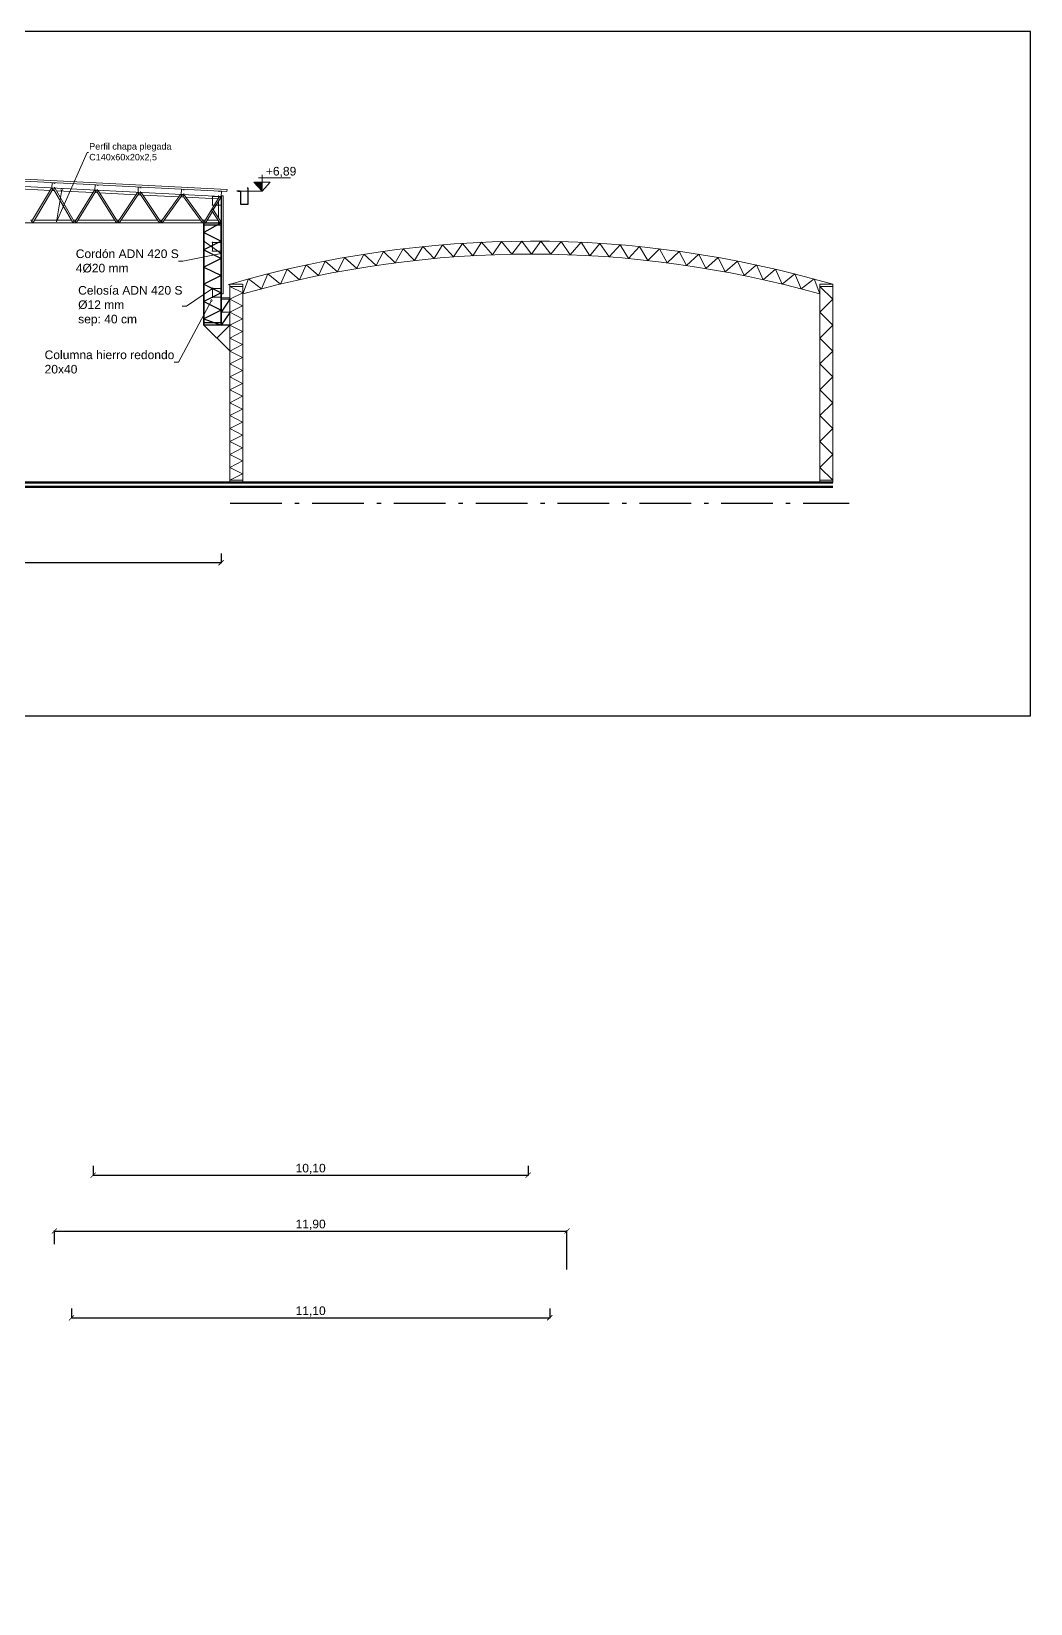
# Model space of a CAD drawing. Header units: millimetres. Extents: x 265 to 853, y -178 to 32.
# Drawn here: x 830.06 to 853.26, y -127.28 to -90.79 of the extents above; entities that cross this region are included whole.
import ezdxf
from ezdxf import colors
from ezdxf.entities.mleader import LeaderData, LeaderLine
from ezdxf.math import Vec2, Vec3

# ---------------------------------------------------------------- set-up
doc = ezdxf.new("R2010")
doc.units = ezdxf.units.MM
doc.header["$LTSCALE"] = 0.1
doc.header["$MEASUREMENT"] = 0
doc.header["$PDMODE"] = 3
doc.header["$PDSIZE"] = 0.1
doc.linetypes.add('ACAD_ISO10W100', pattern=[18, 12, -3, 0, -3])
doc.linetypes.add('CONTINUA', pattern=[200, 100, 100])
doc.layers.get('DEFPOINTS').update_dxf_attribs({"color": 1})
for name, color, linetype, lineweight in [('00_CANALETA', 2, 'Continuous', 13), ('00_EST_ANGULARES', 4, 'CONTINUA', 20), ('00_EST_COL_DIAG', 1, 'Continuous', 25), ('00_EST_Columna', 3, 'Continuous', 35), ('00_EST_Correa', 3, 'ACAD_ISO10W100', 20), ('00_EST_Cotas', 6, 'Continuous', 9), ('00_EST_Cubierta', 2, 'Continuous', 9), ('00_EST_Piso', 7, 'Continuous', 50), ('00_EST_TEXTO', 6, 'Continuous', 9), ('00_EST_Viga', 5, 'Continuous', 20), ('00_EST_Viga_Montante', 5, 'Continuous', 20)]:
    doc.layers.add(name, color=color, linetype=linetype, lineweight=lineweight)
doc.layers.add('00_EST_EJE ANGULARES', color=7, linetype='ACAD_ISO10W100')
doc.layers.add('00_EST_EXISTENTE', color=8, linetype='Continuous', lineweight=20, transparency=0.5)
doc.layers.add('00_EST_NoImprimir', color=1, linetype='Continuous', plot=False)
doc.styles.add('1 en 100', font='romans.shx', dxfattribs={"height": 0.17})
doc.styles.add('Arial20', font='arial.ttf', dxfattribs={"height": 0.2})
doc.dimstyles.new('Cota 1-100-Andres', dxfattribs={"dimtxt": 0.2, "dimasz": 0.12, "dimexe": 0.012, "dimexo": 0.15, "dimgap": 0.025, "dimtad": 1, "dimzin": 0, "dimtxsty": 'Arial20', "dimblk1": 'ARCHTICK', "dimblk2": 'ARCHTICK', "dimsah": 1, "dimcen": 0.09, "dimclrd": 256, "dimclre": 256, "dimclrt": 256, "dimazin": 0, "dimtfac": 1, "dimtofl": 0, "dimtmove": 0, "dimatfit": 3, "dimldrblk": 'ARCHTICK', "dimfxl": 1, "dimtolj": 1, "dimtzin": 0, "dimarcsym": 0})

# ---------------------------------------------------------------- blocks, each defined once
blk = doc.blocks.new('_DotSmall')
at = {"color": 0, "linetype": 'ByBlock', "const_width": 0.5}
blk.add_lwpolyline([(-0.0625, 0, 1), (0.0625, 0, 1)], format="xyb", close=True, dxfattribs=at)
blk = doc.blocks.new('cotaNivel')
at = {"layer": '00_EST_Cotas', "transparency": 33554687}
h = blk.add_hatch(color=256, dxfattribs=at)
h.dxf.hatch_style = 1
h.paths.add_polyline_path([(328.514, -103.488), (328.327, -103.488), (328.514, -103.697)])
at = {"layer": '00_EST_Cotas'}
for p, q in [((328.435, -103.386), (329.174, -103.386)), ((328.514, -103.697), (328.514, -103.322))]:
    blk.add_line(p, q, dxfattribs=at)
blk.add_lwpolyline([(328.514, -103.697), (328.701, -103.488), (328.327, -103.488)], close=True, dxfattribs=at)
blk = doc.blocks.new('_ARCHTICK')
at = {"color": 0, "linetype": 'ByBlock', "const_width": 0.15}
blk.add_lwpolyline([(-0.5, -0.5), (0.5, 0.5)], dxfattribs=at)
blk = doc.blocks.new('*D189')
at = {"layer": '00_EST_Cotas', "lineweight": -2, "transparency": 16777216}
for p, q in [((822.666, -102.906), (822.666, -103.13)), ((822.666, -103.118), (834.466, -103.118)), ((834.466, -102.906), (834.466, -103.13))]:
    blk.add_line(p, q, dxfattribs=at)
at = {"layer": 'DEFPOINTS', "color": 0, "transparency": 16777216}
for p in [(822.666, -102.756), (834.466, -102.756), (834.466, -103.118)]:
    blk.add_point(p, dxfattribs=at)
at = {"layer": '00_EST_Cotas', "lineweight": -2, "transparency": 16777216, "xscale": 0.12, "yscale": 0.12, "zscale": 0.12, "rotation": 180}
blk.add_blockref('_ARCHTICK', (822.666, -103.118), dxfattribs=at)
at = {"layer": '00_EST_Cotas', "lineweight": -2, "transparency": 16777216, "xscale": 0.12, "yscale": 0.12, "zscale": 0.12}
blk.add_blockref('_ARCHTICK', (834.466, -103.118), dxfattribs=at)
at = {"layer": '00_EST_Cotas', "transparency": 16777216, "insert": (828.566, -102.973), "char_height": 0.2, "attachment_point": 5, "style": 'Arial20'}
blk.add_mtext('\\A1;11,80', dxfattribs=at)
blk = doc.blocks.new('*D226')
at = {"layer": '00_EST_Cotas', "lineweight": -2, "transparency": 16777216}
for p, q in [((830.994, -120.434), (830.994, -120.658)), ((830.994, -120.646), (842.094, -120.646)), ((842.094, -120.434), (842.094, -120.658)), ((775.516, -124.581), (775.516, -124.223)), ((775.516, -124.235), (786.316, -124.235)), ((786.316, -125.121), (786.316, -124.223))]:
    blk.add_line(p, q, dxfattribs=at)
at = {"layer": 'DEFPOINTS', "color": 0, "transparency": 16777216}
for p in [(830.994, -120.284), (842.094, -120.284), (842.094, -120.646), (786.316, -124.235), (775.516, -124.731), (786.316, -125.271)]:
    blk.add_point(p, dxfattribs=at)
at = {"layer": '00_EST_Cotas', "lineweight": -2, "transparency": 16777216, "xscale": 0.12, "yscale": 0.12, "zscale": 0.12, "rotation": 180}
for p in [(830.994, -120.646), (775.516, -124.235)]:
    blk.add_blockref('_ARCHTICK', p, dxfattribs=at)
at = {"layer": '00_EST_Cotas', "lineweight": -2, "transparency": 16777216, "xscale": 0.12, "yscale": 0.12, "zscale": 0.12}
for p in [(842.094, -120.646), (786.316, -124.235)]:
    blk.add_blockref('_ARCHTICK', p, dxfattribs=at)
at = {"layer": '00_EST_Cotas', "transparency": 16777216, "char_height": 0.2, "attachment_point": 5, "style": 'Arial20'}
for s, insert in [('\\A1;11,10', (836.544, -120.501)), ('\\A1;10,80', (780.916, -124.09))]:
    blk.add_mtext(s, dxfattribs=dict(at, insert=insert))
blk = doc.blocks.new('*D227')
at = {"layer": '00_EST_Cotas', "lineweight": -2, "transparency": 16777216}
for p, q in [((830.594, -118.934), (830.594, -118.621)), ((830.594, -118.633), (842.494, -118.633)), ((842.494, -119.524), (842.494, -118.621)), ((786.316, -125.121), (786.316, -124.541)), ((786.316, -124.553), (787.316, -124.553)), ((787.316, -125.171), (787.316, -124.541))]:
    blk.add_line(p, q, dxfattribs=at)
at = {"layer": 'DEFPOINTS', "color": 0, "transparency": 16777216}
for p in [(842.494, -118.633), (830.594, -119.084), (842.494, -119.674), (787.316, -124.553), (786.316, -125.271), (787.316, -125.321)]:
    blk.add_point(p, dxfattribs=at)
at = {"layer": '00_EST_Cotas', "lineweight": -2, "transparency": 16777216, "xscale": 0.12, "yscale": 0.12, "zscale": 0.12, "rotation": 180}
for p in [(830.594, -118.633), (786.316, -124.553)]:
    blk.add_blockref('_ARCHTICK', p, dxfattribs=at)
at = {"layer": '00_EST_Cotas', "lineweight": -2, "transparency": 16777216, "xscale": 0.12, "yscale": 0.12, "zscale": 0.12}
for p in [(842.494, -118.633), (787.316, -124.553)]:
    blk.add_blockref('_ARCHTICK', p, dxfattribs=at)
at = {"layer": '00_EST_Cotas', "transparency": 16777216, "char_height": 0.2, "attachment_point": 5, "style": 'Arial20'}
for s, insert in [('\\A1;11,90', (836.544, -118.488)), ('\\A1;1,00', (786.816, -124.408))]:
    blk.add_mtext(s, dxfattribs=dict(at, insert=insert))
blk = doc.blocks.new('*D228')
at = {"layer": '00_EST_Cotas', "lineweight": -2, "transparency": 16777216}
for p, q in [((831.494, -117.115), (831.494, -117.347)), ((841.594, -117.115), (841.594, -117.347)), ((831.494, -117.335), (841.594, -117.335)), ((780.816, -126.081), (780.816, -127.225)), ((783.016, -126.081), (783.016, -127.225)), ((780.816, -127.213), (783.016, -127.213))]:
    blk.add_line(p, q, dxfattribs=at)
at = {"layer": 'DEFPOINTS', "color": 0, "transparency": 16777216}
for p in [(831.494, -116.965), (841.594, -116.965), (841.594, -117.335), (780.816, -125.931), (783.016, -125.931), (783.016, -127.213)]:
    blk.add_point(p, dxfattribs=at)
at = {"layer": '00_EST_Cotas', "lineweight": -2, "transparency": 16777216, "xscale": 0.12, "yscale": 0.12, "zscale": 0.12, "rotation": 180}
for p in [(831.494, -117.335), (780.816, -127.213)]:
    blk.add_blockref('_ARCHTICK', p, dxfattribs=at)
at = {"layer": '00_EST_Cotas', "lineweight": -2, "transparency": 16777216, "xscale": 0.12, "yscale": 0.12, "zscale": 0.12}
for p in [(841.594, -117.335), (783.016, -127.213)]:
    blk.add_blockref('_ARCHTICK', p, dxfattribs=at)
at = {"layer": '00_EST_Cotas', "transparency": 16777216, "char_height": 0.2, "attachment_point": 5, "style": 'Arial20'}
for s, insert in [('\\A1;10,10', (836.544, -117.19)), ('\\A1;2,20', (781.916, -127.067))]:
    blk.add_mtext(s, dxfattribs=dict(at, insert=insert))

msp = doc.modelspace()

# ---------------------------------------------------------------- linework, layer by layer
at = {"layer": '00_CANALETA'}
msp.add_lwpolyline([(834.882, -96.654), (834.666, -96.656), (834.666, -96.968), (834.471, -96.968), (834.471, -96.589), (834.471, -96.589)], dxfattribs=at)
at = {"layer": '00_EST_ANGULARES'}
for p, q in [((830.066, -95.2), (830.524, -94.426)), ((830.556, -94.446), (830.099, -95.22)), ((830.524, -94.426), (830.556, -94.446)), ((830.576, -94.45), (830.609, -94.43)), ((831.024, -95.22), (830.576, -94.45)), ((830.609, -94.43), (831.056, -95.2)), ((831.525, -94.476), (831.076, -95.199)), ((831.108, -95.22), (831.556, -94.497)), ((831.556, -94.497), (831.525, -94.476)), ((831.576, -94.501), (831.608, -94.48)), ((832.025, -95.22), (831.576, -94.501)), ((831.608, -94.48), (832.056, -95.199)), ((832.525, -94.526), (832.076, -95.198)), ((832.107, -95.22), (832.556, -94.548)), ((832.525, -94.526), (832.556, -94.548)), ((832.576, -94.552), (832.607, -94.53)), ((833.025, -95.22), (832.576, -94.552)), ((832.607, -94.53), (833.056, -95.198)), ((833.526, -94.576), (833.076, -95.197)), ((833.107, -95.22), (833.556, -94.599)), ((833.556, -94.599), (833.526, -94.576)), ((833.576, -94.603), (833.607, -94.58)), ((834.026, -95.22), (833.576, -94.603)), ((833.607, -94.58), (834.056, -95.197)), ((834.076, -95.2), (834.428, -94.621)), ((834.46, -94.642), (834.284, -94.931)), ((834.46, -94.642), (834.428, -94.621)), ((830.066, -95.2), (830.099, -95.22)), ((831.024, -95.22), (831.056, -95.2)), ((831.076, -95.199), (831.108, -95.22)), ((832.025, -95.22), (832.056, -95.199)), ((832.076, -95.198), (832.107, -95.22)), ((833.025, -95.22), (833.056, -95.198)), ((833.076, -95.197), (833.107, -95.22)), ((834.026, -95.22), (834.056, -95.197)), ((834.108, -95.22), (834.076, -95.2)), ((834.262, -94.967), (834.108, -95.22)), ((834.242, -94.937), (834.274, -94.917)), ((834.242, -94.937), (834.428, -95.22)), ((834.274, -94.917), (834.46, -95.2)), ((834.428, -95.22), (834.46, -95.2))]:
    msp.add_line(p, q, dxfattribs=at)
at = {"layer": '00_EST_COL_DIAG'}
for p, q in [((834.066, -95.227), (834.466, -95.227)), ((834.066, -95.278), (834.466, -95.278)), ((834.672, -97.008), (834.466, -97.006)), ((834.666, -97.006), (834.466, -97.306)), ((834.67, -97.308), (834.466, -97.306)), ((834.67, -97.308), (834.466, -97.606)), ((834.466, -97.555), (834.066, -97.555)), ((834.668, -98.205), (834.066, -97.606)), ((834.668, -97.606), (834.066, -97.606)), ((834.466, -97.606), (834.066, -97.606)), ((834.367, -97.904), (834.668, -97.606)), ((834.666, -97.606), (834.466, -97.606))]:
    msp.add_line(p, q, dxfattribs=at)
msp.add_lwpolyline([(834.466, -95.227), (834.066, -95.456), (834.466, -95.656), (834.066, -95.856), (834.466, -96.056), (834.066, -96.256), (834.466, -96.456), (834.066, -96.656), (834.466, -96.856), (834.066, -97.056), (834.466, -97.256), (834.066, -97.456), (834.466, -97.606)], dxfattribs=at)
at = {"layer": '00_EST_Columna'}
for p, q in [((834.066, -97.606), (834.066, -95.227)), ((834.466, -97.606), (834.466, -95.227))]:
    msp.add_line(p, q, dxfattribs=at)
at = {"layer": '00_EST_Correa'}
for points in [[(830.601, -94.323), (830.602, -94.303), (830.542, -94.3), (830.536, -94.42), (830.596, -94.423), (830.597, -94.403)], [(831.601, -94.373), (831.602, -94.353), (831.542, -94.35), (831.536, -94.47), (831.596, -94.473), (831.597, -94.453)], [(832.601, -94.423), (832.602, -94.403), (832.542, -94.4), (832.536, -94.52), (832.596, -94.523), (832.597, -94.503)], [(833.601, -94.473), (833.602, -94.453), (833.542, -94.45), (833.536, -94.57), (833.596, -94.573), (833.597, -94.553)], [(834.411, -94.514), (834.412, -94.494), (834.472, -94.497), (834.466, -94.617), (834.406, -94.614), (834.407, -94.594)]]:
    msp.add_lwpolyline(points, dxfattribs=at)
at = {"layer": '00_EST_Correa', "linetype": 'CONTINUA'}
for points in [[(834.266, -94.617), (834.466, -94.617), (834.466, -94.817), (834.266, -94.817)], [(834.266, -95.686), (834.466, -95.686), (834.466, -95.886), (834.266, -95.886)], [(834.266, -96.756), (834.466, -96.756), (834.466, -96.956), (834.266, -96.956)]]:
    msp.add_lwpolyline(points, close=True, dxfattribs=at)
at = {"layer": '00_EST_Correa'}
for centre in [(834.266, -94.617), (834.266, -94.817), (834.466, -94.617), (834.466, -94.817), (834.266, -95.686), (834.266, -95.886), (834.466, -95.686), (834.466, -95.886), (834.266, -96.756), (834.266, -96.956), (834.466, -96.756), (834.466, -96.956)]:
    msp.add_circle(centre, 0.006, dxfattribs=at)
at = {"layer": '00_EST_Cotas'}
msp.add_line((834.933, -94.494), (835.415, -94.494), dxfattribs=at)
at = {"layer": '00_EST_Cubierta'}
for p, q in [((834.601, -94.503), (822.666, -93.903)), ((834.604, -94.453), (822.669, -93.853)), ((834.601, -94.503), (834.604, -94.453)), ((834.514, -94.603), (834.478, -94.603)), ((834.478, -96.882), (834.478, -94.603)), ((834.514, -96.882), (834.514, -94.603)), ((834.514, -96.882), (834.478, -96.882))]:
    msp.add_line(p, q, dxfattribs=at)
at = {"layer": '00_EST_EJE ANGULARES'}
for p, q in [((834.913, -94.499), (834.833, -94.495)), ((834.678, -101.741), (849.047, -101.741))]:
    msp.add_line(p, q, dxfattribs=at)
msp.add_lwpolyline([(834.863, -94.496), (834.913, -94.499), (834.913, -94.799), (835.093, -94.799), (835.093, -94.429), (835.073, -94.429)], dxfattribs=at)
at = {"layer": '00_EST_EXISTENTE'}
for p, q in [((834.666, -96.656), (834.965, -96.656)), ((834.666, -96.656), (834.666, -101.256)), ((834.966, -101.256), (834.966, -96.656)), ((848.366, -101.256), (848.366, -96.656)), ((848.666, -96.656), (848.368, -96.656)), ((848.666, -101.256), (848.666, -96.656)), ((834.666, -96.706), (834.965, -96.706)), ((848.666, -96.706), (848.368, -96.706)), ((834.666, -101.206), (834.965, -101.206)), ((834.668, -101.256), (834.966, -101.256)), ((848.665, -101.256), (848.366, -101.256)), ((848.666, -101.206), (848.368, -101.206))]:
    msp.add_line(p, q, dxfattribs=at)
for points in [[(834.968, -96.882), (835.102, -96.534), (835.404, -96.763), (835.548, -96.417), (835.843, -96.653), (835.995, -96.308), (836.283, -96.55), (836.443, -96.208), (836.726, -96.456), (836.879, -96.119), (837.17, -96.369), (837.329, -96.036), (837.615, -96.291), (837.78, -95.96), (838.062, -96.221), (838.234, -95.893), (838.51, -96.159), (838.693, -95.834), (838.959, -96.105), (839.152, -95.783), (839.409, -96.06), (839.608, -95.741), (839.86, -96.022), (840.073, -95.707), (840.311, -95.993), (840.512, -95.683), (840.763, -95.973), (840.975, -95.666), (841.215, -95.96), (841.447, -95.657), (841.668, -95.956)], [(848.368, -96.882), (848.233, -96.534), (847.931, -96.763), (847.787, -96.417), (847.493, -96.653), (847.34, -96.308), (847.052, -96.55), (846.892, -96.208), (846.61, -96.456), (846.457, -96.119), (846.166, -96.369), (846.007, -96.036), (845.72, -96.291), (845.556, -95.96), (845.274, -96.221), (845.101, -95.893), (844.825, -96.159), (844.642, -95.834), (844.376, -96.105), (844.183, -95.783), (843.926, -96.06), (843.727, -95.741), (843.476, -96.022), (843.262, -95.707), (843.024, -95.993), (842.824, -95.683), (842.572, -95.973), (842.36, -95.666), (842.12, -95.96), (841.889, -95.657), (841.668, -95.956)], [(834.668, -101.206), (834.965, -101.056), (834.666, -100.906), (834.965, -100.756), (834.666, -100.606), (834.965, -100.456), (834.666, -100.306), (834.965, -100.156), (834.668, -100.006), (834.965, -99.856), (834.666, -99.706), (834.965, -99.556), (834.668, -99.406), (834.965, -99.256), (834.666, -99.106), (834.965, -98.956), (834.666, -98.806), (834.965, -98.656), (834.666, -98.506), (834.965, -98.356), (834.666, -98.206), (834.965, -98.056), (834.666, -97.906), (834.965, -97.756), (834.666, -97.606), (834.965, -97.456), (834.666, -97.306), (834.965, -97.156), (834.666, -97.006), (834.966, -96.856), (834.668, -96.706)], [(848.666, -101.206), (848.368, -100.906), (848.666, -100.606), (848.368, -100.306), (848.666, -100.006), (848.368, -99.706), (848.666, -99.406), (848.368, -99.106), (848.666, -98.806), (848.368, -98.506), (848.666, -98.206), (848.368, -97.906), (848.666, -97.606), (848.368, -97.306), (848.666, -97.006), (848.368, -96.706)]]:
    msp.add_lwpolyline(points, dxfattribs=at)
for radius, start, end in [(25, 73.7398, 106.3551), (24.7, 74.261, 105.739)]:
    msp.add_arc((841.666, -120.656), radius, start, end, dxfattribs=at)
at = {"layer": '00_EST_NoImprimir'}
msp.add_lwpolyline([(815.854, -106.675), (853.259, -106.675), (853.259, -90.788), (815.854, -90.788)], close=True, dxfattribs=at)
at = {"layer": '00_EST_Piso'}
for p, q in [((822.666, -101.256), (848.666, -101.256)), ((823.266, -101.356), (848.666, -101.356))]:
    msp.add_line(p, q, dxfattribs=at)
at = {"layer": '00_EST_Viga'}
for p, q in [((822.666, -94.027), (834.466, -94.617)), ((829.639, -94.435), (830.493, -94.478)), ((830.536, -94.48), (830.595, -94.483)), ((830.641, -94.486), (831.492, -94.528)), ((831.536, -94.53), (831.596, -94.533)), ((831.643, -94.536), (832.49, -94.578)), ((832.535, -94.58), (832.597, -94.583)), ((832.645, -94.586), (833.489, -94.628)), ((833.534, -94.63), (833.598, -94.633)), ((833.647, -94.636), (834.396, -94.673)), ((822.666, -95.227), (834.466, -95.227)), ((830.038, -95.167), (830.086, -95.167)), ((830.13, -95.167), (830.993, -95.167)), ((831.037, -95.167), (831.096, -95.167)), ((831.141, -95.167), (831.991, -95.167)), ((832.036, -95.167), (832.097, -95.167)), ((832.143, -95.167), (832.989, -95.167)), ((833.035, -95.167), (833.098, -95.167)), ((833.145, -95.167), (833.987, -95.167)), ((834.034, -95.167), (834.096, -95.167)), ((834.141, -95.167), (834.393, -95.167))]:
    msp.add_line(p, q, dxfattribs=at)
at = {"layer": '00_EST_Viga_Montante'}
for p, q in [((834.406, -94.617), (834.406, -94.657)), ((834.406, -94.73), (834.406, -95.118)), ((834.466, -94.617), (834.466, -95.227)), ((834.406, -95.187), (834.406, -95.227))]:
    msp.add_line(p, q, dxfattribs=at)

# ---------------------------------------------------------------- block references
at = {"layer": '00_EST_Cotas'}
msp.add_blockref('cotaNivel', (506.901, 9.203), dxfattribs=at)

# ---------------------------------------------------------------- texts
at = {"layer": '00_EST_Cotas', "insert": (835.504, -93.932), "char_height": 0.2, "attachment_point": 1, "style": '1 en 100'}
msp.add_mtext_dynamic_manual_height_columns('{\\fArial|b0|i0|c0|p34;+6,89}', width=1.21693, gutter_width=0.85, heights=[0], dxfattribs=at)

# ---------------------------------------------------------------- dimensions: what is measured, and where the dimension line sits
at = {"layer": '00_EST_Cotas'}
dim = msp.add_linear_dim(base=(834.466, -103.118), p1=(822.666, -102.756), p2=(834.466, -102.756), dimstyle='Cota 1-100-Andres', dxfattribs=at)
dim.commit()
dim.dimension.update_dxf_attribs({"geometry": '*D189', "text_midpoint": (828.566, -103.118), "dimtype": 160})
for base, p1, p2, picture, middle in [((783.016, -127.213), (780.816, -125.931), (783.016, -125.931), '*D228', (781.916, -127.067)), ((787.316, -124.553), (786.316, -125.271), (787.316, -125.321), '*D227', (786.816, -124.408)), ((786.316, -124.235), (775.516, -124.731), (786.316, -125.271), '*D226', (780.916, -124.09))]:
    dim = msp.add_linear_dim(base=base, p1=p1, p2=p2, dimstyle='Cota 1-100-Andres', dxfattribs=at)
    dim.commit()
    dim.dimension.update_dxf_attribs({"geometry": picture, "text_midpoint": middle})

# ---------------------------------------------------------------- leaders
at = {"layer": '00_EST_TEXTO'}
ml = msp.add_multileader_mtext('Standard', dxfattribs=at)
ml.set_content('{\\C256;Perfil chapa plegada\\PC140x60x20x2,5}', color=2, style='Arial20')
ml.set_leader_properties(color=256, linetype='ByLayer', lineweight=-1)
ml.set_arrow_properties(name='DOTSMALL')
ml.build(insert=Vec2(0, 0))
ml.multileader.update_dxf_attribs({"text_left_attachment_type": 2, "text_right_attachment_type": 2, "dogleg_length": 0.01, "arrow_head_size": 0.08})
ctx = ml.context
ctx.base_point, ctx.char_height, ctx.arrow_head_size, ctx.landing_gap_size, ctx.plane_origin = Vec3(831.383, -93.598), 0.15, 0.08, 0.02, Vec3(830.764, -94.461)
ctx.left_attachment, ctx.right_attachment = 2, 2
notes = []
notes.append((ctx, [(0, (1, 1, 0), (831.353, -93.598), (1, 0), 0.03, [(1, [(830.764, -94.461), (830.644, -95.208)], 0, [])])]))
ctx.mtext.insert, ctx.mtext.flow_direction = Vec3(831.403, -93.38), 5
ml = msp.add_multileader_mtext('Standard', dxfattribs=at)
ml.set_content('Cordón ADN 420 S\\P4%%C20 mm ', color=2, style='Arial20')
ml.set_leader_properties(color=256, linetype='ByLayer', lineweight=-1)
ml.set_arrow_properties(name='DOTSMALL')
ml.build(insert=Vec2(0, 0))
ml.multileader.update_dxf_attribs({"text_left_attachment_type": 2, "text_right_attachment_type": 2, "dogleg_length": 0.1, "arrow_head_size": 0.08})
ctx = ml.context
ctx.base_point, ctx.char_height, ctx.arrow_head_size, ctx.landing_gap_size, ctx.plane_origin = Vec3(831.071, -96.124), 0.2, 0.08, 0.02, Vec3(834.066, -95.656)
ctx.left_attachment, ctx.right_attachment = 2, 2
notes.append((ctx, [(0, (1, 1, 0), (833.574, -96.124), (-1, 0), 0.1, [(1, [(834.066, -95.656), (834.466, -95.941)], 0, [])])]))
ctx.mtext.insert, ctx.mtext.flow_direction = Vec3(831.091, -95.848), 5
ml = msp.add_multileader_mtext('Standard', dxfattribs=at)
ml.set_content('Celosía ADN 420 S\\P%%C12 mm\\Psep: 40 cm', color=2, style='Arial20')
ml.set_leader_properties(color=256, linetype='ByLayer', lineweight=-1)
ml.set_arrow_properties(name='DOTSMALL')
ml.build(insert=Vec2(0, 0))
ml.multileader.update_dxf_attribs({"text_left_attachment_type": 2, "text_right_attachment_type": 2, "dogleg_length": 0.1, "arrow_head_size": 0.08})
ctx = ml.context
ctx.base_point, ctx.char_height, ctx.arrow_head_size, ctx.landing_gap_size, ctx.plane_origin = Vec3(831.126, -97.164), 0.2, 0.08, 0.02, Vec3(834.266, -96.561)
ctx.left_attachment, ctx.right_attachment = 2, 2
notes.append((ctx, [(0, (1, 1, 0), (833.66, -97.164), (-1, 0), 0.1, [(0, [(834.266, -96.756)], 0, [])])]))
ctx.mtext.insert, ctx.mtext.width, ctx.mtext.flow_direction = Vec3(831.146, -96.697), 2.70286, 5
ml = msp.add_multileader_mtext('Standard', dxfattribs=at)
ml.set_content('Columna hierro redondo\\P20x40', color=2, style='Arial20')
ml.set_leader_properties(color=256, linetype='ByLayer', lineweight=-1)
ml.set_arrow_properties(name='DOTSMALL')
ml.build(insert=Vec2(0, 0))
ml.multileader.update_dxf_attribs({"text_left_attachment_type": 2, "text_right_attachment_type": 2, "dogleg_length": 0.1, "arrow_head_size": 0.08})
ctx = ml.context
ctx.base_point, ctx.char_height, ctx.arrow_head_size, ctx.landing_gap_size, ctx.plane_origin = Vec3(830.347, -98.464), 0.2, 0.08, 0.02, Vec3(834.241, -97.033)
ctx.left_attachment, ctx.right_attachment = 2, 2
notes.append((ctx, [(0, (1, 1, 0), (833.476, -98.464), (-1, 0), 0.1, [(0, [(834.241, -97.033)], 0, [])])]))
ctx.mtext.insert, ctx.mtext.flow_direction = Vec3(830.367, -98.194), 5
for ctx, leaders in notes:
    for number, flags, end, landing, length, lines in leaders:
        leader = LeaderData()
        leader.index, (leader.has_last_leader_line, leader.has_dogleg_vector, leader.attachment_direction) = number, flags
        leader.last_leader_point, leader.dogleg_vector, leader.dogleg_length = Vec3(end), Vec3(landing), length
        for number, points, colour, breaks in lines:
            line = LeaderLine()
            line.index, line.vertices, line.color, line.breaks = number, Vec3.list(points), colors.encode_raw_color(colour), breaks
            leader.lines.append(line)
        ctx.leaders.append(leader)

doc.saveas('drawing.dxf')
